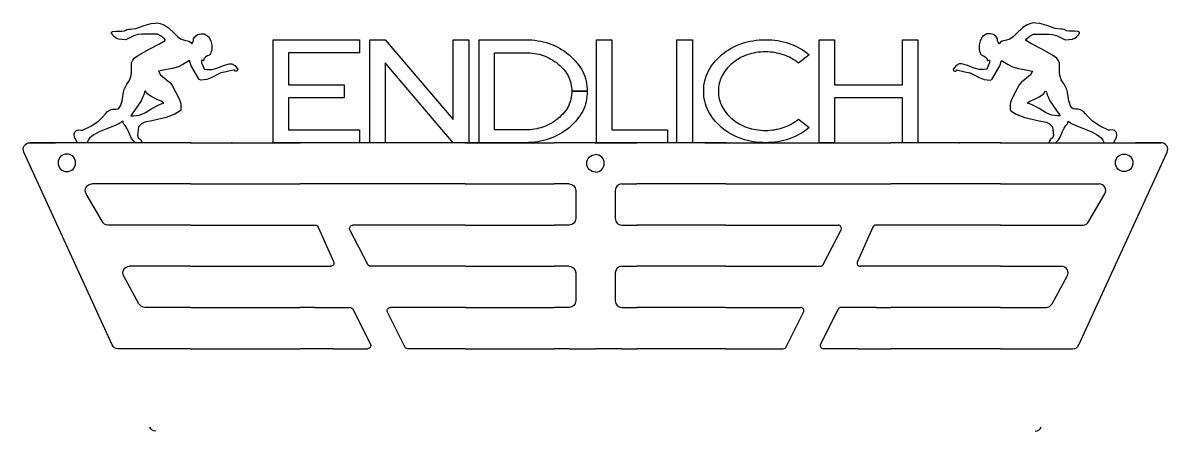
# Model space of a CAD drawing. Header units: metres. Extents: x -278 to 278, y -140 to 58.
import ezdxf

# ---------------------------------------------------------------- set-up
doc = ezdxf.new("R2010")
doc.units = ezdxf.units.M

# ---------------------------------------------------------------- blocks, each defined once
blk = doc.blocks.new('3_1')
for p, q in [((-12.8, 100), (-20, 100)), ((-12.8, 100), (0, 100)), ((-12.8, 80), (-20, 80)), ((-9.6, 63.2), (-9.6, 76.8)), ((-12.8, 60), (-20, 60)), ((-12.8, 40), (-20, 40)), ((-9.6, 23.2), (-9.6, 36.8)), ((-12.8, 20), (-20, 20)), ((0, 0), (-20, 0))]:
    blk.add_line(p, q)
for centre, radius, start, end in [((-12.8, 76.8), 3.2, 0, 90), ((-12.8, 63.2), 3.2, -90, 0), ((-12.8, 36.8), 3.2, 0, 90), ((-12.8, 23.2), 3.2, -90, 0), ((0, 10), 4.25, 90, 270)]:
    blk.add_arc(centre, radius, start, end)
blk.add_point((0, 0))
blk.add_point((0, 0))
blk.add_point((0, 0))
blk.add_point((0, 0))
blk.add_point((0, 0))
blk = doc.blocks.new('3_2')
for p, q in [((-74.11, 100), (-90, 100)), ((-74.11, 100), (-57.42, 100)), ((-64.44, 80.88), (-55.97, 97.72)), ((-39.34, 99.08), (-47.74, 82.32)), ((-10, 100), (-37.89, 100)), ((-10, 100), (0, 100)), ((-83.06, 80), (-90, 80)), ((-83.06, 80), (-65.87, 80)), ((-10, 80), (-46.31, 80)), ((-10, 80), (0, 80)), ((-90, 60), (-75.33, 60)), ((-81.34, 40.92), (-73.88, 57.72)), ((-57.25, 59.08), (-65.92, 42.34)), ((-10, 60), (-55.8, 60)), ((-10, 60), (0, 60)), ((-90, 40), (-82.79, 40)), ((-10, 40), (-64.5, 40)), ((-10, 40), (0, 40)), ((-10, 20), (-90, 20)), ((-10, 20), (0, 20)), ((-10, 0), (-90, 0)), ((0, 0), (-90, 0)), ((-10, 0), (0, 0)), ((-10, 0), (0, 0))]:
    blk.add_line(p, q)
for centre, start, end in [((-57.42, 98.4), -25, 90), ((-37.89, 98.4), 90, 155), ((-65.87, 81.6), 270, 333.3081), ((-46.31, 81.6), 153.3736, 270), ((-75.33, 58.4), -25, 90), ((-55.8, 58.4), 90, 155), ((-82.79, 41.6), 270, 335), ((-64.5, 41.6), 152.6136, 270)]:
    blk.add_arc(centre, 1.6, start, end)
for p in [(-10, 0), (0, 0)]:
    blk.add_point(p)
blk = doc.blocks.new('3_3')
for p, q in [((-58.08, 98.13), (-100.93, 4.53)), ((-31.33, 100), (-55.18, 100)), ((-20, 100), (-31.33, 100)), ((-20, 100), (0, 100)), ((-45.05, 78.15), (-52.46, 64.75)), ((-20, 80), (-42.15, 80)), ((-20, 80), (0, 80)), ((-20, 60), (-49.66, 60)), ((-20, 60), (0, 60)), ((-20, 40), (-60.06, 40)), ((-20, 40), (0, 40)), ((-62.96, 38.15), (-70.66, 24.8)), ((-20, 20), (-67.89, 20)), ((-20, 20), (0, 20)), ((-20, 0), (-98.02, 0)), ((-20, 0), (0, 0)), ((-98.02, 0), (-85.52, 0))]:
    blk.add_line(p, q)
blk.add_circle((-80.06, 9.76), 4.25)
for centre, start, end in [((-36.87, 136.79), 90.0096, 155.4024), ((-55.18, 96.8), 90, 155.4024), ((-42.15, 76.8), 90, 155), ((-49.66, 63.2), 151.0524, 270), ((-60.06, 36.8), 90, 155), ((-67.89, 23.2), 150.0179, 270), ((-98.02, 3.2), 155.4024, 270)]:
    blk.add_arc(centre, 3.2, start, end)
for p in [(-20, 0), (0, 0), (0, 0)]:
    blk.add_point(p)
blk = doc.blocks.new('Laufen')
blk.add_lwpolyline([(0.92, -57.94), (2.77, -58.08), (3.87, -58.17), (5.19, -57.89), (6.98, -57.26), (9.11, -55.87), (12.32, -52.78), (13.75, -51.4), (15.46, -50.27), (17.05, -49.72), (19.1, -49.3), (19.89, -48.78), (20.62, -48.06), (21.09, -48.78), (21.34, -49.49), (21.34, -50.48), (22, -51.48), (23.38, -52.49), (25.02, -52.91), (26.6, -52.91), (28.71, -51.53), (29.78, -49.53), (30.36, -47.55), (30.36, -46.23), (30.36, -45.53, 0.084368), (30.2, -44.63), (29.89, -43.73), (29.67, -43.22, 0.171499), (29.12, -42.62), (29.04, -42.58), (28.13, -42.1), (27.34, -41.69), (26.61, -40.95), (26.53, -40.75), (26.44, -40.55), (26.39, -40.27), (26.35, -40.09), (26.23, -39.97), (25.95, -39.97), (25.54, -40.03), (25.34, -40.06), (25.24, -39.97), (25.21, -39.71), (25.21, -39.39), (25.33, -38.8), (25.59, -38.12), (26.12, -37.04), (26.43, -36.25), (26.48, -35.89), (26.8, -35.66), (28.13, -35.52), (30.27, -35.52), (32.73, -36.13), (36.39, -37.71), (38.68, -38.27), (40.02, -38.27), (41.39, -37.55), (42.75, -35.94), (42.87, -35.63), (42.81, -35.22), (42.62, -34.89), (42.07, -34.68), (41.51, -34.79), (41.29, -35.36), (37.3, -34.33), (34.69, -33.89), (33.43, -33.24), (30.26, -31.6), (27.89, -30.74), (24.9, -30.37), (24.17, -30.74), (20.29, -37.39), (19.47, -39.95), (16.22, -37.9), (14.07, -36.88), (11.23, -35.98), (8.42, -35.51), (4.34, -34.81), (5.35, -32.96), (6.39, -32.12), (9.97, -29.25), (10.92, -28.13), (14.51, -21.26), (15.06, -19.58), (15.21, -18.73), (15.21, -16.03), (14.92, -15.44), (12.38, -13.88), (8.14, -12.26), (1.11, -10.59), (-2.16, -10.04), (-3.9, -9.19), (-5.23, -7.66), (-5.42, -6.04), (-5.71, -3.64), (-5.42, -2.56), (-4.2, -1.43), (-3.73, -0.2), (-3.65, 0), (-6.78, 0), (-7, -0.2), (-7.9, -1.03), (-8.64, -2.02), (-9.39, -3.54), (-10.01, -5.13), (-10.96, -7.08), (-11.68, -8.29), (-12.4, -9.08), (-12.67, -9.63), (-12.8, -10.12), (-12.9, -10.51), (-14.81, -9.14), (-17.42, -8.02), (-21.18, -6.59), (-24.33, -5.23), (-26.56, -4.06), (-27.87, -3.15), (-28.99, -2.13), (-29.79, -1.29), (-30.09, -0.6), (-30.02, -0.2), (-30.02, 0), (-34.9, 0), (-35.01, -0.2), (-36.27, -2.46), (-36.53, -3.76), (-36.4, -4.97), (-35.44, -5.98), (-34.29, -6.3), (-33.19, -6.14), (-32.49, -6.04), (-28.48, -8.09), (-24.69, -10.42), (-22.72, -12.35), (-21.36, -13.95), (-20.37, -15.13), (-18.94, -16.01), (-17.82, -16.23), (-16.48, -16.23), (-15.38, -16.45), (-14.61, -16.97), (-14.01, -17.94), (-13.21, -20.33), (-12.5, -24.56), (-12.29, -25.81), (-10.89, -28.47), (-10.1, -29.6, -0.154209), (-8.76, -33.85), (-8.76, -38.79), (-8.1, -40.04), (-7.41, -41.03), (-5.8, -42.17), (-0.41, -45.2), (4.92, -47.94), (7.68, -49.64), (7.68, -49.96), (7.28, -50.48), (6.58, -51.03), (5.69, -51.72), (4.01, -52.74), (-3.62, -52.74), (-5.35, -52.55), (-7.2, -51.97), (-11.39, -49.87), (-14.98, -50.22), (-16.08, -50.71), (-16.94, -51.44), (-18.06, -52.57), (-18.47, -53.4), (-18.36, -53.65), (-17.74, -53.91), (-15.9, -54.13), (-14.87, -54.13), (-13.42, -54.13), (-12.08, -54.29), (-11.42, -54.7), (-10.97, -54.98), (-9.94, -55.1), (-9.38, -55.05), (-6.63, -55.49), (-2.52, -56.83)], format="xyb", close=True)
blk.add_lwpolyline([(-8.11, -14.56), (-9.05, -13.09), (-7.65, -13.09), (-6.21, -13.2), (-5.01, -13.44), (-3.67, -13.89), (-1.92, -14.66), (-0.52, -15.44), (1.25, -16.54), (3.93, -18.03), (5.66, -18.82), (6.97, -19.27), (5.66, -20.12), (4.85, -20.5), (4.07, -20.86), (1.15, -22.23), (-0.07, -23.01), (-0.88, -23.72), (-1.42, -24.36), (-1.95, -24.99), (-2.11, -25.05), (-2.21, -24.93), (-2.33, -24.66), (-2.49, -24.06), (-2.63, -23.21), (-3.11, -22.23), (-4.02, -20.36), (-6.04, -17.22)], close=True)
blk = doc.blocks.new('E')
blk.add_lwpolyline([(42, 0), (0, 0), (0, 50), (42, 50), (42, 43.71), (7.5, 43.71), (7.5, 28.14), (34.5, 28.14), (34.5, 21.86), (7.5, 21.86), (7.5, 6.21), (42, 6.21), (42, 0)])
blk = doc.blocks.new('N')
blk.add_lwpolyline([(48, 0), (40.5, 0), (7.5, 38.71), (7.5, 0), (0, 0), (0, 50), (7.5, 50), (40.5, 11.21), (40.5, 50), (48, 50), (48, 0)])
blk = doc.blocks.new('D')
blk.add_lwpolyline([(52.5, 25), (52.47, 23.72), (52.36, 22.46), (52.19, 21.22), (51.95, 20.01), (51.64, 18.82), (51.25, 17.65), (50.8, 16.51), (50.29, 15.39), (49.7, 14.3), (49.04, 13.23), (48.31, 12.18), (47.52, 11.15), (46.65, 10.15), (45.72, 9.17), (44.72, 8.22), (43.64, 7.29), (42.53, 6.4), (41.39, 5.58), (40.22, 4.81), (39.03, 4.1), (37.8, 3.44), (36.55, 2.85), (35.27, 2.31), (33.96, 1.82), (32.63, 1.39), (31.27, 1.02), (29.87, 0.71), (28.46, 0.46), (27.01, 0.26), (25.53, 0.11), (24.03, 0.03), (22.5, 0), (0, 0), (0, 50), (22.5, 50), (24.05, 49.97), (25.56, 49.89), (27.05, 49.74), (28.51, 49.54), (29.94, 49.28), (31.33, 48.97), (32.7, 48.59), (34.04, 48.16), (35.34, 47.67), (36.62, 47.13), (37.86, 46.52), (39.08, 45.86), (40.27, 45.14), (41.42, 44.37), (42.55, 43.53), (43.64, 42.64), (44.72, 41.71), (45.72, 40.76), (46.65, 39.78), (47.52, 38.78), (48.31, 37.76), (49.04, 36.71), (49.7, 35.64), (50.29, 34.55), (50.8, 33.44), (51.25, 32.3), (51.64, 31.14), (51.95, 29.96), (52.19, 28.75), (52.36, 27.53), (52.47, 26.27), (52.5, 25)])
at = {"layer": 'InnerContours'}
blk.add_lwpolyline([(52.5, 25), (45, 25), (44.97, 24.04), (44.9, 23.1), (44.77, 22.18), (44.58, 21.28), (44.35, 20.39), (44.07, 19.52), (43.73, 18.66), (43.34, 17.82), (42.9, 17), (42.41, 16.19), (41.86, 15.41), (41.26, 14.63), (40.61, 13.88), (39.91, 13.14), (39.16, 12.42), (38.36, 11.71), (37.5, 11.05), (36.62, 10.43), (35.73, 9.85), (34.82, 9.31), (33.89, 8.81), (32.95, 8.36), (31.98, 7.95), (31, 7.59), (30, 7.27), (28.98, 6.99), (27.95, 6.75), (26.89, 6.56), (25.82, 6.41), (24.73, 6.3), (23.62, 6.24), (22.5, 6.21), (7.5, 6.21), (7.5, 43.71), (22.5, 43.71), (23.65, 43.69), (24.78, 43.63), (25.89, 43.52), (26.97, 43.37), (28.04, 43.18), (29.08, 42.94), (30.11, 42.66), (31.11, 42.34), (32.09, 41.97), (33.05, 41.57), (33.98, 41.11), (34.9, 40.62), (35.8, 40.08), (36.67, 39.5), (37.53, 38.88), (38.36, 38.21), (39.16, 37.52), (39.91, 36.8), (40.61, 36.07), (41.26, 35.33), (41.86, 34.56), (42.41, 33.78), (42.9, 32.98), (43.34, 32.16), (43.73, 31.33), (44.07, 30.47), (44.35, 29.61), (44.58, 28.72), (44.77, 27.82), (44.9, 26.89), (44.97, 25.96), (45, 25), (52.5, 25)], dxfattribs=at)
blk = doc.blocks.new('L')
blk.add_lwpolyline([(34.5, 0), (0, 0), (0, 50), (7.5, 50), (7.5, 6.21), (34.5, 6.21), (34.5, 0)])
blk = doc.blocks.new('I')
blk.add_lwpolyline([(7.5, 0), (0, 0), (0, 50), (7.5, 50), (7.5, 0)])
blk = doc.blocks.new('C')
blk.add_lwpolyline([(51.16, 7.35), (50.05, 6.46), (48.91, 5.63), (47.74, 4.85), (46.54, 4.13), (45.32, 3.47), (44.07, 2.87), (42.79, 2.32), (41.48, 1.84), (40.14, 1.41), (38.78, 1.03), (37.39, 0.72), (35.97, 0.46), (34.52, 0.26), (33.04, 0.11), (31.53, 0.03), (30, 0), (28.47, 0.03), (26.97, 0.11), (25.5, 0.26), (24.05, 0.46), (22.63, 0.72), (21.23, 1.03), (19.86, 1.41), (18.52, 1.84), (17.2, 2.32), (15.91, 2.87), (14.65, 3.47), (13.41, 4.13), (12.19, 4.85), (11, 5.63), (9.84, 6.46), (8.71, 7.35), (7.65, 8.29), (6.67, 9.26), (5.75, 10.25), (4.9, 11.26), (4.12, 12.29), (3.4, 13.34), (2.76, 14.42), (2.18, 15.51), (1.67, 16.63), (1.22, 17.76), (0.85, 18.92), (0.54, 20.1), (0.31, 21.3), (0.14, 22.53), (0.03, 23.77), (0, 25.03), (0.03, 26.31), (0.14, 27.57), (0.31, 28.8), (0.54, 30.01), (0.85, 31.2), (1.22, 32.36), (1.67, 33.5), (2.18, 34.61), (2.76, 35.7), (3.4, 36.76), (4.12, 37.8), (4.9, 38.82), (5.75, 39.82), (6.67, 40.79), (7.65, 41.73), (8.71, 42.65), (9.83, 43.54), (10.97, 44.38), (12.15, 45.15), (13.35, 45.87), (14.59, 46.53), (15.85, 47.13), (17.14, 47.68), (18.45, 48.16), (19.8, 48.59), (21.17, 48.97), (22.57, 49.28), (24, 49.54), (25.46, 49.74), (26.94, 49.89), (28.46, 49.97), (30, 50), (31.54, 49.97), (33.05, 49.89), (34.54, 49.74), (35.99, 49.55), (37.42, 49.29), (38.81, 48.98), (40.18, 48.61), (41.51, 48.18), (42.82, 47.7), (44.1, 47.16), (45.35, 46.56), (46.57, 45.91), (47.76, 45.19), (48.92, 44.43), (50.05, 43.6), (51.16, 42.72), (46.05, 38.57), (45.2, 39.24), (44.33, 39.86), (43.44, 40.44), (42.53, 40.98), (41.59, 41.48), (40.64, 41.93), (39.67, 42.34), (38.67, 42.7), (37.66, 43.03), (36.63, 43.31), (35.57, 43.54), (34.5, 43.74), (33.4, 43.89), (32.29, 44), (31.15, 44.06), (30, 44.08), (28.81, 44.06), (27.65, 43.99), (26.51, 43.89), (25.39, 43.73), (24.3, 43.54), (23.23, 43.3), (22.18, 43.01), (21.16, 42.69), (20.16, 42.32), (19.18, 41.9), (18.23, 41.45), (17.3, 40.94), (16.39, 40.4), (15.51, 39.81), (14.65, 39.18), (13.81, 38.5), (13, 37.79), (12.25, 37.06), (11.54, 36.31), (10.89, 35.54), (10.29, 34.76), (9.75, 33.96), (9.25, 33.15), (8.81, 32.31), (8.42, 31.46), (8.08, 30.6), (7.79, 29.71), (7.56, 28.81), (7.38, 27.89), (7.25, 26.96), (7.17, 26), (7.14, 25.03), (7.17, 24.06), (7.25, 23.11), (7.38, 22.18), (7.56, 21.26), (7.79, 20.36), (8.08, 19.47), (8.42, 18.61), (8.81, 17.76), (9.25, 16.92), (9.75, 16.11), (10.29, 15.31), (10.89, 14.52), (11.54, 13.76), (12.25, 13.01), (13, 12.28), (13.81, 11.56), (14.65, 10.89), (15.51, 10.26), (16.39, 9.67), (17.3, 9.12), (18.23, 8.62), (19.18, 8.17), (20.16, 7.75), (21.16, 7.38), (22.18, 7.05), (23.23, 6.77), (24.3, 6.53), (25.39, 6.34), (26.51, 6.18), (27.65, 6.07), (28.81, 6.01), (30, 5.99), (31.14, 6.01), (32.26, 6.07), (33.36, 6.18), (34.45, 6.33), (35.51, 6.52), (36.56, 6.75), (37.59, 7.03), (38.61, 7.35), (39.6, 7.71), (40.58, 8.11), (41.53, 8.56), (42.47, 9.05), (43.4, 9.58), (44.3, 10.15), (45.19, 10.77), (46.05, 11.43), (51.16, 7.35)])
blk = doc.blocks.new('H')
blk.add_lwpolyline([(48, 0), (40.5, 0), (40.5, 21.86), (7.5, 21.86), (7.5, 0), (0, 0), (0, 50), (7.5, 50), (7.5, 28.14), (40.5, 28.14), (40.5, 50), (48, 50), (48, 0)])

msp = doc.modelspace()

# ---------------------------------------------------------------- linework, layer by layer
for p, q in [((-176.5, 0), (-143.25, 0)), ((-53.25, 0), (-20, 0)), ((53.25, 0), (20, 0)), ((176.5, 0), (143.25, 0)), ((-176.5, -20), (-143.25, -20)), ((-53.25, -20), (-20, -20)), ((53.25, -20), (20, -20)), ((176.5, -20), (143.25, -20)), ((-176.5, -40), (-143.25, -40)), ((-53.25, -40), (-20, -40)), ((53.25, -40), (20, -40)), ((176.5, -40), (143.25, -40)), ((-176.5, -60), (-143.25, -60)), ((-53.25, -60), (-20, -60)), ((53.25, -60), (20, -60)), ((176.5, -60), (143.25, -60)), ((-176.5, -80), (-143.25, -80)), ((-53.25, -80), (-20, -80)), ((53.25, -80), (20, -80)), ((176.5, -80), (143.25, -80)), ((-176.5, -100), (-143.25, -100)), ((-53.25, -100), (-20, -100)), ((53.25, -100), (20, -100)), ((176.5, -100), (143.25, -100))]:
    msp.add_line(p, q)

# ---------------------------------------------------------------- block references
at = {"yscale": -1}
for name, p in [('Laufen', (-216.5, 0)), ('3_3', (-176.5, 0)), ('3_2', (-53.25, 0)), ('3_1', (0, 0))]:
    msp.add_blockref(name, p, dxfattribs=at)
at = {"rotation": 180}
for name, p in [('Laufen', (216.5, 0)), ('3_1', (0, 0)), ('3_2', (53.25, 0)), ('3_3', (176.5, 0))]:
    msp.add_blockref(name, p, dxfattribs=at)
for name, p in [('E', (-156.5, 0)), ('N', (-109.5, 0)), ('D', (-56.5, 0)), ('L', (0.5, 0)), ('I', (39.5, 0)), ('C', (52.5, 0)), ('H', (108.5, 0))]:
    msp.add_blockref(name, p)

doc.saveas('drawing.dxf')
